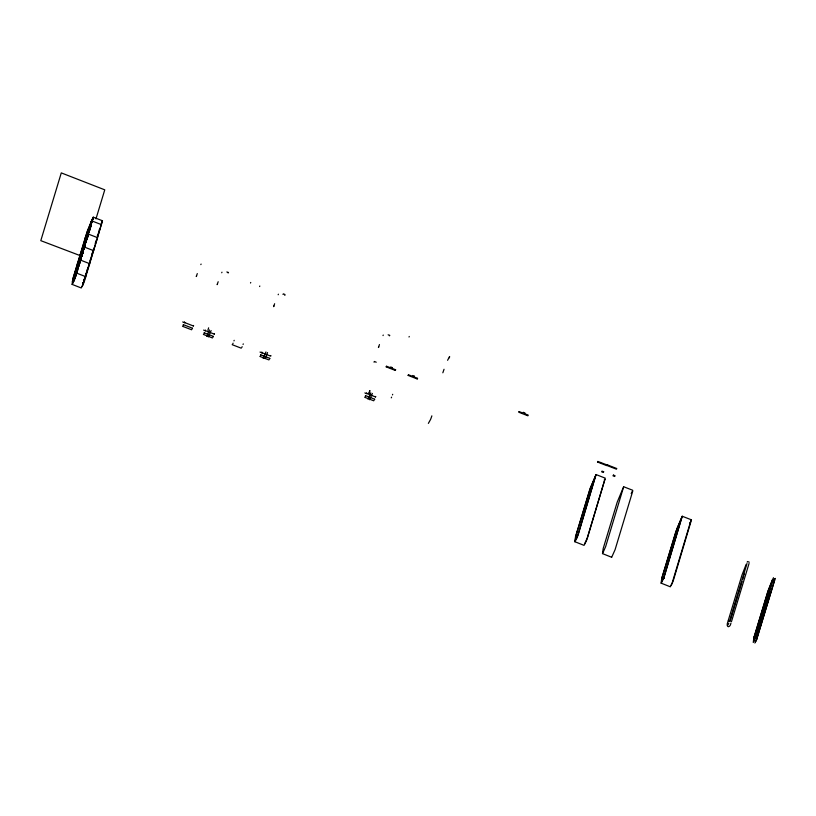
<?xml version="1.0" encoding="UTF-8"?>
<svg xmlns="http://www.w3.org/2000/svg" width="816" height="816" viewBox="0 0 816 816"><rect width="100%" height="100%" fill="white"/><g stroke="black" fill="none" stroke-linecap="round" stroke-linejoin="round"><path stroke-width="1.22" d="M73.583 281.54L72.542 283.264L73.787 279.123M92.667 219.545L92.83 218.3L86.822 232.611L72.726 279.215L72.104 284.396L76.204 274.492M84.007 280.245L83.599 281.51M74.287 277.236L74.327 279.174M92.667 219.31L75.368 277.114L73.032 282.04L74.389 277.012M74.552 277.358L76 274.717M75.47 273.676L75.368 273.982M77.183 270.637L74.756 275.788M76.786 268.862L76.796 269.484L78.04 267.515M76.775 269.188L76.888 268.637M77.275 270.433L76.704 271.126L77.551 270.269M77.163 268.474L78.132 266.73M77.449 270.504L77.479 269.657L76.99 270.32M77.265 268.26L77.969 265.373M78.173 265.792L78.652 264.149M80.254 261.436L77.194 268.25L78.305 266.801M80.152 261.671C80.05 258.978 78.581 265.445 79.519 263.639M79.387 260.263L79.397 260.885L80.305 259.549M79.55 260.651L79.58 259.804M80.05 261.895L80.08 261.049M80.498 258.315L82.753 253.072M81.59 255.02L80.468 258.019L81.151 255.245M82.151 252.052L82.824 249.298L82.487 250.359M82.355 251.277L82.253 251.807L82.64 251.389M83.487 247.952L82.62 249.502L83.354 247.901M82.549 249.982L83.171 248.176M82.804 249.421L85.129 244.106M84.813 244.759L82.396 251.053L83.324 249.523M84.068 247.829L85.078 244.055M84.68 242.831L84.864 243.494L85.792 241.873M84.782 242.607L84.752 243.454L85.507 242.352M85.17 243.8L82.487 251.042M85.7 241.108L87.587 236.232L86.833 238.782M86.088 239.353L85.935 239.476M86.149 239.19L86.914 236.507M85.864 239.618L86.792 237.823L85.323 242.423M86.19 273.37L86.292 272.799M87.496 237.242L86.924 237.589M85.16 242.495L87.098 237.66L86.119 238.996M87.281 234.233L87.465 234.896L88.108 233.743M87.383 233.998L87.353 234.855L87.842 234.182M87.955 235.569L87.567 236.538M87.842 236.099L87.863 234.947L87.251 235.936M88.526 232.325L88.414 230.826M87.853 233.906L88.577 231.387M88.801 230.428L90.454 227.348M88.852 230.285L90.576 226.736L89.995 227.307M90.066 227.603L87.771 233.917M89.423 230.183L89.485 228.97M90.28 227.144L90.168 227.929M90.443 227.491L90.372 226.899L89.831 227.97M92.004 219.983L90.811 223.604L91.892 222.115L90.352 224.9L90.454 223.972M90.545 227.266L90.464 226.348L89.791 227.542M90.688 224.39L91.117 223.196L90.617 224.716M90.545 224.675L91.3 223.268L91.015 223.849M90.8 223.533L90.627 224.043M91.861 220.616L91.147 222.248L91.321 221.462M91.382 221.452L91.321 222.319L91.463 221.146M92.249 219.953L92.585 219.086L92.157 220.544M92.402 220.116L91.545 222.238M73.063 281.51L75.439 275.798L74.674 277.032M75.266 276.736L75.766 275.584M449.402 357.785L449.596 356.531L447.586 360.295M75.664 273.217L77.234 270.657L74.46 277.307M73.695 280.959C75.684 276.216 73.879 278.297 75.276 274.043M75.919 272.371L75.562 274.054M77.357 267.189L78.05 266.2L77.051 269.005L77.265 268.525M78.02 265.679L78.203 265.129L77.602 266.618L78.989 263.619L77.418 266.944L78.05 266.2M78.091 266.485L78.509 265.843M78.703 264.445L78.846 263.262L79.03 264.588M78.275 266.026L78.01 266.975L78.336 265.853M77.693 266.546L79.366 262.273M79.927 259.386L81.824 256.214M80.029 258.376L80.6 257.122M80.733 258.131L80.152 257.866L79.642 259.039M80.386 259.162L81.11 257.244L79.795 259.651L80.59 257.948M81.11 257.326L80.886 257.428M81.284 255.122L82.212 253.368L80.468 258.019M81.763 255.082L82.304 254.449M81.631 255.979L82.253 253.582M82.355 251.848L82.538 250.512M82.834 249.329L83.242 248.992L82.742 249.288M83.487 248.86L83.885 248.288M83.885 246.524L82.579 250.92M84.181 246.911C85.272 244.494 84.456 247.33 84.466 246.136M85.578 240.108L85.272 241.658L85.955 239.302M86.221 240.251L85.976 240.71L86.894 238.925M86.282 238.374L86.455 237.915M86.292 238.629L87.567 236.242M86.068 238.813L87.475 236.344M89.179 231.407L87.618 233.611M87.842 232.509L87.873 233.06L88.424 231.132M87.812 234.09L89.933 227.644M88.352 232.529L88.954 231.815M88.791 229.735L89.474 228.072M89.087 229.286L88.057 232.427M89.648 229.316L88.913 230.479M73.103 278.531L72.532 283.254L74.96 277.032M76.653 271.136L75.266 275.216L75.174 274.513M75.266 275.216L76.388 272.228M77.867 266.618L79.672 262.007L79.325 263.425M83.069 249.41L84.191 246.422L83.65 247.493M85.802 239.914L85.67 240.812L86.618 237.752M85.67 240.812L86.792 237.823M87.434 233.233L89.423 228.929L88.444 231.795M88.271 232.213L89.393 229.214M284.835 295.433L284.957 294.484L283.366 293.862L282.958 294.362M575.321 540.651L575.892 535.928L590.396 488.152M602.494 553.574L603.187 548.546L617.202 502.177L623.618 486.754M661.603 582.094L662.174 577.381L664.459 578.269M604.85 479.441L587.194 538.142L584.47 544.211M623.312 487.907L605.635 546.649L602.993 552.616M90.76 223.706L91.698 220.442M91.106 222.921L90.627 223.543L91.82 220.463L91.035 223.135L91.78 221.768L91.81 222.34M91.004 222.901L92.208 219.688M73.624 280.867L74.674 277.981M74.317 279.48L73.705 280.153L74.378 277.287M74.48 276.502L73.185 280.582M75.398 274.319C75.062 276.828 76.673 272.819 74.837 276.93M75.888 273.176L76.235 272.054M76.684 269.096L76.898 268.291M76.959 268.933L77.081 267.903M77.469 267.679L77.255 268.801M76.429 273.187L77.071 270.606L76.571 271.463M77.173 270.943L77.183 270.106M78.326 264.506L77.938 265.639M79.285 260.498L79.499 259.692M77.347 271.004L77.581 269.402L76.847 270.341M79.478 260.039L79.682 259.304M79.58 260.09L80.57 256.775M81.457 255.071L80.6 257.02L80.672 256.469M79.774 262.334L79.978 261.599M81.09 255.969L40.8 240.659L61.282 172.89L104.764 189.832L95.982 218.872M79.948 262.405L80.172 261.14L79.672 261.477M82.283 250.696L81.977 251.981L82.844 251.155M82.375 253.735L82.375 252.909M82.549 253.807L82.783 252.205L82.355 252.644M84.578 243.066L84.884 242.097M82.64 253.613L82.844 252.838M85.15 245.208L85.262 243.556L84.527 244.953M87.179 234.457L87.485 233.498M87.802 233.529L87.557 234.641M87.669 236.344L87.975 235.345M87.842 236.405L88.057 235.314L87.475 235.671M90.454 224.359L91.096 223.217M89.556 230.459L89.78 229.072M90.882 223.91L90.739 224.349M90.77 222.829L91.565 221.034L91.27 222.085M90.341 228.001L90.647 226.715L90.158 226.838M92.585 219.188L92.259 219.861M86.068 273.941L86.292 273.136M88.669 265.343L88.883 264.537M99.164 230.744L99.175 229.745M90.27 224.604L90.607 223.421M92.769 218.943L92.626 219.667M92.759 219.647L92.687 218.657L91.984 219.922M72.961 281.734L73.144 281.092M75.449 276.094L75.103 277.297M632.798 490.936L615.091 549.668L611.694 557.257M772.966 579.462L772.466 579.921M74.878 276.063L75.276 274.727L74.205 277.083M77.469 267.464L77.683 266.74M80.131 258.652L80.131 257.938M77.102 271.646C75.531 273.758 78.642 270.014 77.071 270.076M82.314 254.378L81.59 255.51L82.161 254.245M84.935 245.708L84.752 246.34M87.873 233.06L88.026 232.519M89.954 229.143L89.923 228.572M74.776 276.593L73.46 279.949M75.99 272.33L76.092 272.197M75.623 274.961L75.337 275.716L75.541 275.053M78.203 266.424L77.826 267.607M82.753 249.971L82.365 250.961L82.559 250.471M82.946 250.726L83.711 248.635L83.507 249.594M85.099 241.597L85.67 240.322L85.241 241.179M87.853 235.814L87.108 236.722M74.47 276.961L74.848 275.869M76.806 268.484L77.275 267.209M75.735 273.941L75.959 272.666M79.407 259.886L79.795 258.754M79.672 259.753L79.978 258.509M82.314 250.298L81.875 252.236L82.559 251.624M84.701 242.485L85.078 241.403M84.874 242.556L85.17 241.301M87.679 232.805L87.077 235.028L87.761 234.427M77.459 270.361L76.979 272.054M87.475 233.947L87.771 233.009M79.58 263.038L80.05 261.752M82.079 254.531L82.855 252.521M82.651 253.154L81.753 256.265L82.141 255.255M91.423 221.748L91.739 221.065L91.494 221.993M82.732 253.419L82.079 255.337M84.854 245.993L85.252 244.555M85.037 245.759L85.333 244.82M87.761 236.15L86.955 238.374L87.353 237.038M87.557 237.303L87.751 236.599M90.535 227.613L89.882 229.531M88.454 266.138L88.76 265.149M91.055 257.54L91.361 256.55M93.646 248.931L93.871 248.146M92.677 219.392L92.157 220.789M73.052 281.285L73.297 280.531M83.813 280.694L83.977 280.133M772.976 579.421L755.514 637.235L753.27 642.467L753.831 637.735L767.754 591.671L772.313 579.89M774.639 580.064L756.84 638.867M75.766 273.034L76.418 271.932L75.745 273.595M78.652 263.384L78.244 264.496L78.846 263.262M81.427 254.847L81.008 256.234L81.447 254.663L81.926 254.969M75.582 275.645L75.908 274.523M86.649 237.456L86.323 238.578L87.465 236.201M82.671 250.267L84.221 246.126L83.895 246.85M83.385 249.839L83.528 248.656M86.312 240.037L85.527 241.046L86.098 240.995M88.587 232.642L88.903 231.52M74.868 276.359L75.674 274.839L74.378 277.664M80.927 257.713L80.07 259.151M81.121 255.173L81.814 254.102M79.234 263.395L79.366 262.415M86.965 237.782L86.782 238.303M86.618 237.956L87.169 237.64M73.114 278.48L87.526 230.948M97.573 237.14L102.041 221.891L101.51 222.544M207.896 330.256L208.631 327.838M368.975 393.169L369.709 390.742M369.179 393.098L369.903 390.68M442.833 372.79L444.037 369.281M662.174 577.361L676.648 529.696M729.647 620.996L746.997 563.591M730.422 620.017L738.011 594.895M738.378 593.701L742.06 581.502M742.723 579.299L743.723 575.994M749.047 563.489L731.442 621.69M756.33 636.174L759.982 624.087M760.716 621.67L764 610.786M764.368 609.583L766.51 602.483M766.969 600.984L769.906 591.274M83.752 281.01L83.966 280.316M85.425 241.118L85.843 240.394M90.056 227.786L89.658 229.041L90.239 227.654M83.548 247.197L84.874 244.943M85.343 240.567L84.476 243.637L85.241 242.791M82.232 250.441L83.242 248.992M85.088 241.76L85.405 240.567M77.041 267.638L77.551 266.363M79.886 258.958L80.213 257.774M92.32 220.371L92.473 220.534M77.296 267.566L77.612 266.373M74.695 276.165L75.123 275.033M80.641 257.591L81.11 256.285M90.219 228.194L89.648 229.459M87.618 236.793L87.22 238.129M84.507 246.667L85.017 245.392M87.281 238.139L87.71 237.007M82.416 254L81.59 255.51M84.446 246.667L85.119 245.606M79.825 262.599L79.427 263.935M76.714 272.473L77.224 271.198M98.542 232.693L98.848 231.734M95.941 241.291L96.329 240.19M93.34 249.89L93.728 248.788M90.535 223.564L90.831 222.748M92.514 219.994L92.126 221.605M75.184 277.154L74.623 278.705M83.599 281.357L83.895 280.551M209.518 329.96L206.703 336.284M211.12 330.572L208.294 336.906M265.965 351.951L263.15 358.275L265.2 358.448L267.566 352.573M370.801 392.792L367.985 399.126M372.392 393.414L369.577 399.748M80.56 259.233L81.406 257.295L80.386 257.836M84.619 246.728L84.181 247.595M74.97 275.074C76.276 273.972 73.848 278.287 74.99 276.328M744.08 574.862L744.406 573.985M196.625 275.869L196.268 276.522L197.299 273.595M217.505 284.009L217.148 284.651L218.178 281.734M273.962 306L273.595 306.653L274.635 303.725M378.787 346.851L378.43 347.494L379.46 344.576M73.889 279.154L73.787 280.745M74.511 278.684L74.878 277.746M74.174 279.123L73.879 280.225M91.219 221.881L91.494 221.279M87.761 232.223L89.515 227.909M85.16 240.822L85.68 239.639M82.569 249.421L83.008 248.288M89.27 230.622L89.77 229.378M90.005 229.357L89.209 231.489M79.968 258.029L80.478 256.846M87.292 237.813L85.986 241.159M80.264 257.917L80.611 256.928M86.955 239.057L87.404 237.966M77.877 265.445L77.52 266.485M78.071 265.078L78.397 264.476M78.316 264.802L78.836 263.456M74.766 275.227L75.613 272.972M81.467 256.428L81.967 255.184M75.001 275.206L75.827 273.166M75.664 273.564L76.306 272.177M78.866 265.027L79.489 263.609M79.601 263.762L78.377 266.924M76.265 273.635L76.653 272.473M76.551 273.462L77.01 272.371M98.165 233.743L98.603 232.601M87.761 268.148L88.199 267.005M85.17 276.746L85.609 275.604M92.269 220.718L91.341 223.115M74.664 278.684L74.95 277.889M100.654 225.032L100.949 224.227M184.314 322.493L184.528 321.922M193.402 326.033L193.606 325.462M205.193 330.633L205.408 330.062M214.282 334.172L214.496 333.601M233.978 340.904L234.182 340.323M243.056 344.444L243.27 343.862M261.65 352.624L261.854 352.053M270.943 355.592L270.728 356.164L261.548 352.532M366.476 393.475L366.69 392.894M375.564 397.015L375.768 396.433M392.486 394.893L392.69 394.322M756.656 639.356L775.19 578.401L774.67 579.034M85.129 242.179L84.752 243.127L85.068 242.719M87.434 230.846L93.259 217.168L102.49 220.769L84.742 280.143A5.314 0.541 -68.7 0 1 83.385 283.907L81.253 287.966L72.104 284.396M590.325 487.988L596.057 474.565L605.288 478.166L587.54 537.54A5.314 0.541 -68.7 0 1 586.184 541.304L584.042 545.363L574.821 541.691L575.525 536.612L589.54 490.232L595.629 475.697L578.044 534.582L574.903 541.793M676.566 529.543L682.237 516.242L691.468 519.843L673.73 579.166A5.202 0.53 -68.7 0 1 672.404 582.838L670.313 586.806L661.093 583.134L661.786 578.105L675.801 531.736L681.809 517.375L664.234 576.198L661.174 583.236M92.086 220.014L91.688 220.514M88.169 231.112L88.607 229.959M91.106 223.625L91.351 223.003M91.718 222.309L91.984 221.524M89.005 231.336L89.372 230.387M89.046 231.469L89.495 230.326M82.967 248.309L83.875 246.075M83.181 248.35L83.599 247.279M86.608 240.088L87.026 239.017M80.366 256.907L80.815 255.765M83.844 248.666L84.293 247.523M84.007 248.696L84.425 247.615M77.765 265.516L79.111 262.313M81.692 256.122L80.784 258.448M78.642 265.873L79.091 264.731M76.031 274.431L76.459 273.35L76.051 274.472M95.156 243.464L95.605 242.321M92.555 252.062L93.004 250.92M89.954 260.661L90.403 259.519M746.161 564.346L741.968 575.117L727.943 621.517C725.291 628.075 730.238 628.198 730.932 623.128M756.809 639.336L754.871 643.039M88.669 230.214L88.985 229.459M81.988 253.745L81.773 254.266M78.183 266.342L78.509 265.924L78.183 267.046L78.693 265.486M83.161 282.611L82.834 283.407L83.191 282.754M83.579 248.951L83.385 249.757M74.256 278.725L74.654 277.817M74.276 279.103L73.501 280.806M73.848 281.285L74.246 280.337A5.314 0.541 -68.7 0 0 75.592 276.583L93.259 217.168M576.637 538.693L577.034 537.744A5.314 0.541 -68.7 0 0 578.391 533.98L596.057 474.565M672.058 583.348L690.693 521.261M728.851 623.179L727.943 624.985M754.565 640.142L773.466 577.728L768.182 590.835L754.229 636.99L755.963 637.388L754.321 636.613L753.749 641.213L754.423 640.101M756.463 639.846L755.483 641.804M90.821 223.849L90.484 224.38M92.626 219.402L92.494 219.943M88.648 230.092L89.25 228.857M89.087 231.081L88.73 231.907M86.465 237.476L86.17 238.629M88.771 232.519L89.199 231.448M83.446 247.299L84.007 246.136M86.17 241.118L86.588 240.006M84.017 246.35L83.467 247.411M80.845 255.898L81.274 254.674M83.579 249.727L83.987 248.605M81.294 256.887L80.906 258.193M75.653 273.095L76.072 271.881M75.613 275.349L76.092 274.084M75.582 275.563L76.184 274.411M97.298 235.957L97.747 234.814M86.894 270.361L87.343 269.219M84.293 278.96L84.742 277.828M82.722 283.672L83.038 282.846M200.848 264.619L201.083 264.068M221.728 272.758L221.962 272.207M250.502 283.019L250.747 282.469M259.59 286.559L259.825 286.008M278.174 294.749L278.409 294.199M383.01 335.59L383.245 335.05M409.02 337.018L409.255 336.467M88.913 231.917L88.138 233.529M84.283 246.167L85.037 244.871M83.711 249.125L83.161 250.634M81.11 257.723L80.345 259.325M78.509 266.322L77.744 267.934M76.092 272.656L76.418 271.932M631.186 493.558L631.441 492.986M689.806 523.097L690.05 522.526M773.976 580.543L774.221 579.972M773.976 580.9L774.496 579.819M75.868 275.023L75.143 276.532M81.988 253.603L82.436 252.409M72.379 281.612L72.828 280.582M183.121 325.441L183.427 324.737M192.209 328.981L192.515 328.277M204 333.581L204.316 332.877M213.088 337.12L213.394 336.416M232.784 343.842L233.09 343.148M241.862 347.381L242.168 346.688M260.457 355.572L260.763 354.868M269.535 359.111L269.841 358.408M365.282 396.413L365.588 395.719M374.371 399.952L374.677 399.259M391.292 397.841L391.598 397.137M85.537 242.128L86.129 240.057M74.287 277.817L74.603 277.093M82.732 285.11L97.573 237.68L88.434 234.11L88.077 234.763M662.908 579.778L661.603 582.104M87.7 232.988L88.271 231.724M89.383 229.704L89.954 228.439M89.556 229.775L90.127 228.511M86.955 238.374L87.536 237.109M86.139 240.904L85.751 242.036M82.498 250.196L83.069 248.921M79.897 258.794L80.468 257.53M77.296 267.393L77.877 266.128M78.989 264.109L79.56 262.844M74.705 276.002L75.276 274.727M76.388 272.707L76.959 271.442M76.561 272.779L77.132 271.514M74.256 278.419L74.664 277.675M74.144 279.409L73.746 280.163M91.555 221.524L91.555 220.993M88.352 233.427L88.618 232.56M84.313 245.106L83.966 246.218M83.824 246.391L84.446 245.341M81.253 254.786L81.712 253.705M81.304 255.847L81.682 254.776M78.632 263.599L79.07 262.477M76.031 272.197L76.51 270.912M77.959 267.832L78.387 266.822M91.657 254.123L92.116 253.052M81.784 255.041L81.763 255.581M82.651 285.274L81.977 286.538M576.382 538.937L575.331 540.661M671.762 584.001L671.129 585.235M83.212 249.778L83.528 249.104M101.459 222.258L102.49 220.769M89.393 228.388L89.913 227.134M89.566 228.46L90.025 227.409M87.74 234.294L88.434 233.111M86.873 236.671L87.312 235.732M86.792 236.997L87.19 236.15M86.965 237.058L87.424 236.008M85.66 241.638L84.782 242.882M85.15 242.903L85.833 241.709M84.191 245.596L85.037 243.8M82.61 251.297L83.059 250.237M83.232 250.308L82.181 251.491M81.671 253.868L82.11 252.94M81.6 254.194L81.988 253.348M80.458 258.845L79.703 260.396M79.948 260.1L80.631 258.907M80.182 259.967L80.6 259.07M78.999 262.793L79.509 261.538M79.172 262.864L79.621 261.814M77.857 267.444L76.888 269.229M76.48 271.075L76.908 270.137M76.398 271.402L77.02 270.412M75.358 276.083L74.562 277.654M74.746 277.307L75.439 276.114M74.98 277.165L75.398 276.277M83.456 280.694L83.854 279.929M92.004 221.758L92.361 221.105L101.51 224.675L101.153 225.318M85.17 238.058L85.527 237.405M85.496 240.74L86.149 239.945M82.61 246.514L82.967 245.861L84.844 246.595M79.999 255.153L80.356 254.51M84.14 247.768L84.497 247.115L93.646 250.685L93.289 251.328M77.306 264.058L77.663 263.405M80.213 260.773L80.57 260.12L89.719 263.69L89.362 264.333M78.509 264.486L78.989 263.619M74.735 272.564L75.092 271.912M76.276 273.778L76.643 273.125L85.782 276.695L85.425 277.338M374.003 362.131L374.36 361.478L376.237 362.212M386.172 366.823L386.488 366.251M392.292 367.639L391.915 368.322L395.597 369.75M395.321 370.393L395.638 369.811M408.102 375.37L408.428 374.799M414.222 376.176L413.845 376.87L417.527 378.298M417.251 378.94L417.568 378.359M597.506 461.989L597.832 461.417L606.931 464.916M606.655 465.559L606.971 464.977M603.677 471.781L603.299 472.454L601.647 471.811L602.014 471.138L603.636 471.709M91.423 221.156L91.82 220.463M91.596 221.228L91.994 220.524M90.872 222.962L91.443 222.329M604.309 479.941L604.656 479.369M631.9 492.028L632.278 491.395M690.764 520.7L691.468 519.843M747.13 562.173L747.589 561.52L749.302 562.193M89.719 227.756L90.331 226.909M87.506 234.59L87.934 233.682M87.128 236.354L87.73 235.508M82.732 250.879L82.273 251.532M82.222 252.032L82.906 250.951M79.325 262.16L80.05 261.62M77.02 269.229L77.704 268.148M74.419 277.838L75.103 276.757M92.239 219.412L92.84 219.014M90.515 224.726L90.8 224.145M228.103 272.993L228.511 272.493L226.838 271.963M389.385 335.835L389.793 335.335L388.12 334.805M87.394 235.916L87.944 235.273M82.192 253.113L82.742 252.47M182.498 326.278L191.617 329.786M203.378 334.417L212.466 337.957M232.152 344.678L241.271 348.187M259.825 356.408L268.943 359.917M364.66 397.259L373.738 400.799M91.423 226.532L89.454 225.706M88.567 231.275L89.087 231.509M392.251 367.577L390.721 366.976L390.252 367.669L386.57 366.241M414.181 376.125L412.651 375.523L412.192 376.217L408.51 374.789M386.213 366.884L395.24 370.403M408.153 375.431L417.17 378.95M597.547 462.05L606.574 465.569M623.771 486.785L632.706 490.263M184.222 322.402L193.31 325.941M205.102 330.541L214.19 334.081M366.384 393.373L375.462 396.913M182.702 321.953L184.967 322.83M203.582 330.082L205.459 330.817M260.029 352.073L262.303 352.961M364.864 392.924L366.731 393.659M183.335 324.646L192.423 328.185M204.214 332.785L213.302 336.325M260.661 354.776L269.749 358.316M365.497 395.627L374.585 399.167M611.633 557.257L602.504 553.615M728.504 620.425L730.034 621.017M728.413 620.803L729.943 621.404M682.237 516.242L664.581 575.596A5.202 0.53 -68.7 0 1 663.265 579.278M428.369 423.392L430.532 419.526A5.202 0.53 -68.7 0 0 431.858 415.854M84.527 278.236L84.527 278.236M86.006 238.568L85.568 239.71L86.027 238.609M519.109 411.58L518.752 412.223L527.901 415.793L528.258 415.14L524.515 413.681L524.912 412.957L523.25 412.315L522.852 413.039L519.109 411.58M607.634 464.977L607.277 465.62L616.427 469.19L616.784 468.537L607.634 464.977M613.418 475.106L613.02 475.83L614.683 476.473L615.08 475.748L613.418 475.106"/></g></svg>
